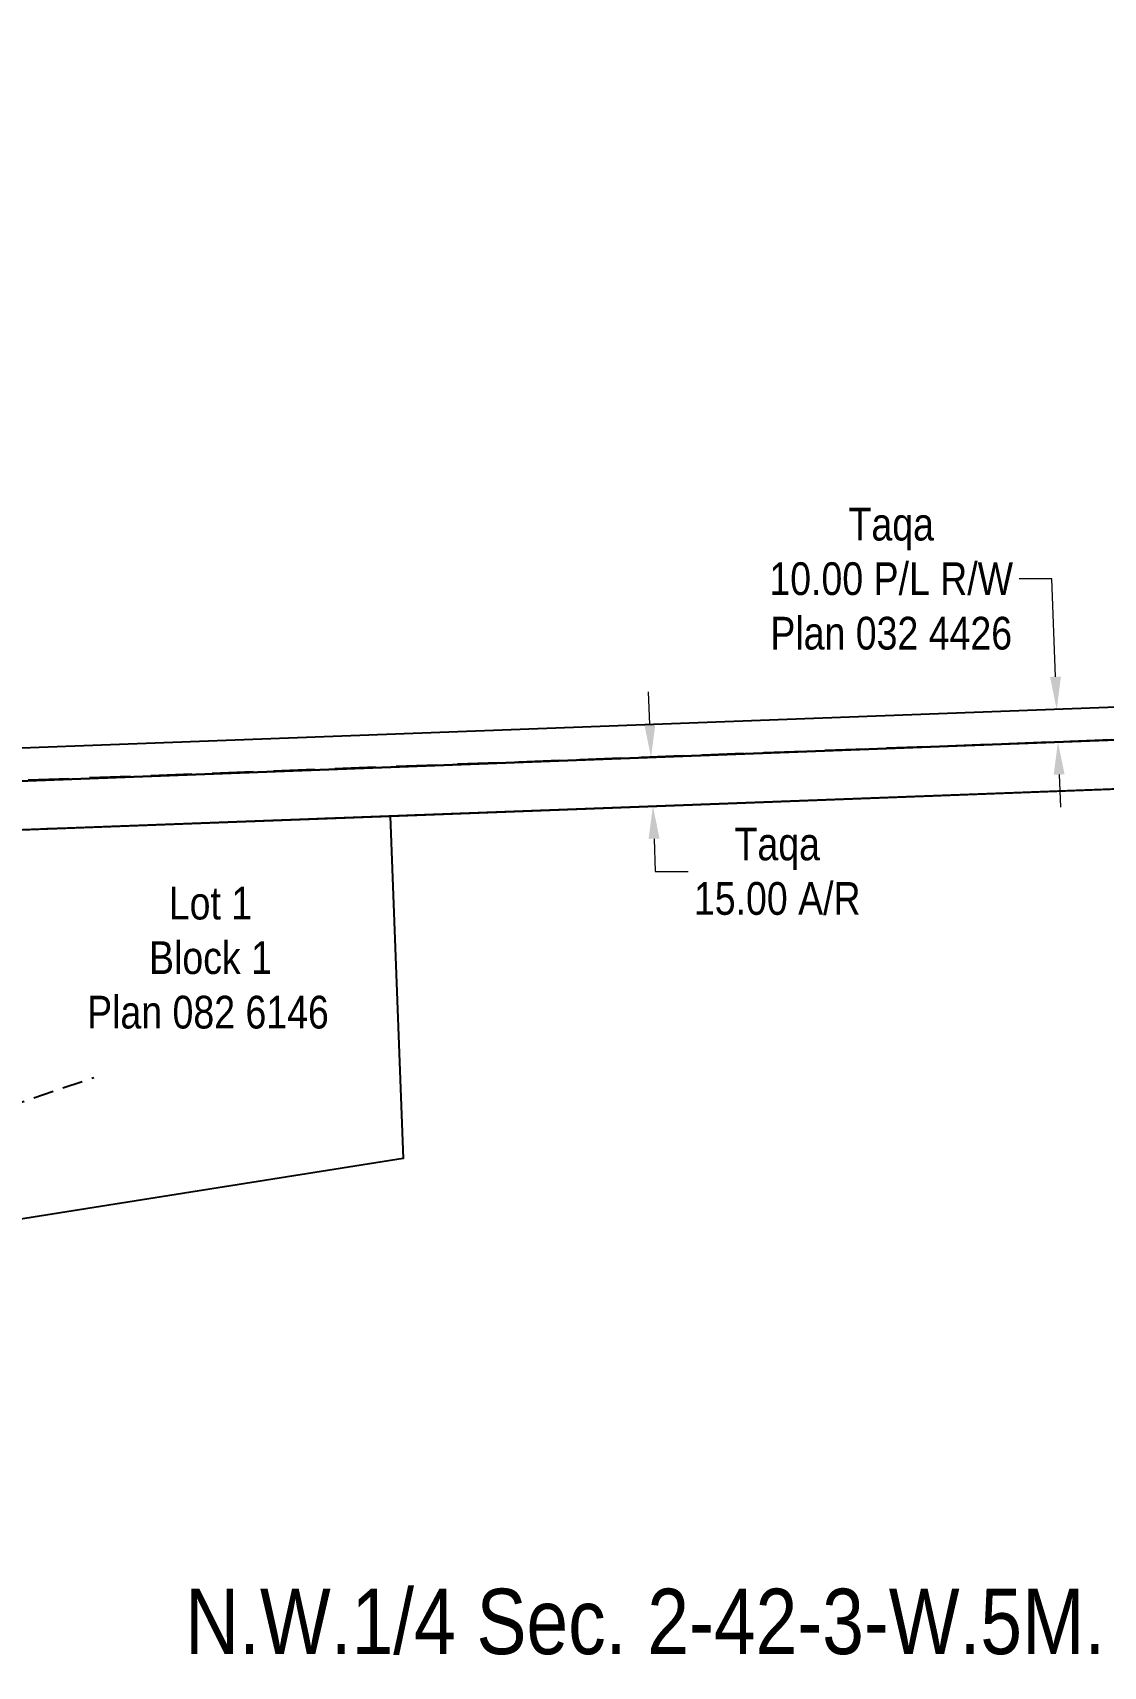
# Model space of a CAD drawing. Extents: x 675519 to 688669, y 5804595 to 5836613.
# Drawn here: x 680567 to 680894.3, y 5830411.4 to 5830911 of the extents above; entities that cross this region are included whole.
import ezdxf
from ezdxf.enums import TextEntityAlignment as Align

# ---------------------------------------------------------------- set-up
doc = ezdxf.new("R2010")
doc.units = 0
doc.header["$LTSCALE"] = 5
doc.header["$PDMODE"] = 3
doc.header["$PDSIZE"] = 10
doc.linetypes.add('foc-ACCESSROAD', pattern=[3.75, 2.5, -1.25])
doc.linetypes.add('UG_PIPE', pattern=[1.875, 1.25, -0.625])
doc.layers.get('Defpoints').update_dxf_attribs({"color": 9})
for name, color, linetype in [('AS-PIPE-UG', 44, 'UG_PIPE'), ('AS-ROADS', 254, 'Continuous'), ('C-SYMBOL', 7, 'Continuous'), ('F-AR', 190, 'foc-ACCESSROAD'), ('F-RW', 190, 'Continuous'), ('L-SEC', 7, 'Continuous'), ('L-TITLEDB', 4, 'Continuous'), ('L-TITLEDB-T', 4, 'Continuous')]:
    doc.layers.add(name, color=color, linetype=linetype)
doc.layers.add('F-AR-T', color=190, linetype='Continuous', lineweight=9)
doc.layers.add('F-RW-T', color=190, linetype='Continuous', lineweight=9)
doc.styles.add('175L', font='ARIALN.TTF', dxfattribs={"height": 20})
doc.styles.add('80CG', font='ARIALN.TTF', dxfattribs={"height": 10})
doc.dimstyles.new('Compass 5 000', dxfattribs={"dimscale": 5, "dimtxt": 9, "dimasz": 2, "dimexe": 0.2, "dimexo": 0.0625, "dimgap": 0.5, "dimtad": 0, "dimtih": 1, "dimtoh": 1, "dimzin": 0, "dimdsep": 46, "dimtxsty": '80CG', "dimcen": 0.1, "dimse1": 1, "dimse2": 1, "dimclrd": 256, "dimclrt": 256, "dimaunit": 1, "dimadec": 4, "dimazin": 0, "dimtfac": 0.06, "dimtofl": 0, "dimtmove": 0, "dimatfit": 1, "dimfxl": 0.2, "dimtolj": 1, "dimtzin": 0, "dimlwd": -1, "dimarcsym": 0})

# ---------------------------------------------------------------- blocks, each defined once
blk = doc.blocks.new('*D893')
at = {"layer": 'Defpoints', "color": 0, "transparency": 16777216}
for p in [(680779.16, 5830690.22), (680779.71, 5830675.33), (680756.59, 5830674.47)]:
    blk.add_point(p, dxfattribs=at)
at = {"layer": 'F-AR-T', "transparency": 16777216}
for p, q in [((680755.66, 5830699.36), (680755.29, 5830709.35)), ((680756.97, 5830664.48), (680757.34, 5830654.48)), ((680757.34, 5830654.48), (680767.34, 5830654.48))]:
    blk.add_line(p, q, dxfattribs=at)
for points in [[(680757.33, 5830699.42), (680754, 5830699.29), (680756.04, 5830689.36)], [(680758.63, 5830664.54), (680755.3, 5830664.41), (680756.59, 5830674.47)]]:
    blk.add_solid(points, dxfattribs=at)
at = {"layer": 'F-AR-T', "transparency": 16777216, "insert": (680794.62, 5830654.48), "char_height": 10, "attachment_point": 5, "style": '80CG'}
blk.add_mtext('\\A1;Taqa\\P15.00 A/R', dxfattribs=at)
blk = doc.blocks.new('*D922')
at = {"layer": 'Defpoints', "color": 0, "transparency": 16777216}
for p in [(680879.23, 5830703.99), (680880.05, 5830704.02), (680879.6, 5830694.04)]:
    blk.add_point(p, dxfattribs=at)
at = {"layer": 'F-RW-T', "transparency": 16777216}
for p, q in [((680878.55, 5830743.93), (680868.55, 5830743.93)), ((680879.67, 5830714.01), (680878.55, 5830743.93)), ((680880.8, 5830684.07), (680881.17, 5830674.08))]:
    blk.add_line(p, q, dxfattribs=at)
for points in [[(680881.34, 5830714.07), (680878.01, 5830713.95), (680880.05, 5830704.02)], [(680882.46, 5830684.14), (680879.13, 5830684.01), (680880.42, 5830694.07)]]:
    blk.add_solid(points, dxfattribs=at)
at = {"layer": 'F-RW-T', "transparency": 16777216, "insert": (680829.46, 5830743.93), "char_height": 10, "attachment_point": 5, "style": '80CG'}
blk.add_mtext('\\A1;Taqa\\P10.00 P/L R/W\\PPlan 032 4426', dxfattribs=at)

msp = doc.modelspace()

# ---------------------------------------------------------------- hatches: boundary and pattern name
at = {"layer": 'AS-ROADS'}
h = msp.add_hatch(color=256, dxfattribs=at)
h.dxf.hatch_style = 1
h.paths.add_polyline_path([(682678.285, 5832378.284), (682679.237, 5832371.44), (682678.476, 5832368.778), (682676.859, 5832365.926), (682687.322, 5832365.831), (682684.183, 5832370.964), (682682.661, 5832374.577), (682682.566, 5832377.333), (682682.566, 5832379.045)], flags=16)
h.paths.add_polyline_path([(681464.565, 5832333.37), (681471.954, 5832333.222), (681472.545, 5832327.019), (681474.319, 5832324.36), (681475.206, 5832323.326), (681461.314, 5832321.997), (681462.939, 5832325.394), (681463.974, 5832328.2), (681464.252, 5832330.272), (681464.542, 5832331.722)], flags=16)
h.paths.add_polyline_path([(681048.14, 5832317.983), (681052.253, 5832311.083), (681052.694, 5832307.12), (681062.388, 5832306.826), (681060.185, 5832312.404), (681056.954, 5832317.249), (681056.66, 5832320.038)], flags=16)
edge = h.paths.add_edge_path()
edge.add_line((683515.178, 5832287.041), (683508.934, 5832397.566))
edge.add_line((677284.424, 5825051.076), (677268.886, 5825051.076))

# ---------------------------------------------------------------- linework, layer by layer
at = {"layer": 'AS-PIPE-UG', "flags": 128}
msp.add_lwpolyline([(680323.456, 5832035.971), (680349.922, 5830758.552), (680364.994, 5830751.72), (680455.932, 5830753.976), (680475.484, 5830755.813), (680486.105, 5830745.226), (680479.891, 5830732.844), (680481.365, 5830661.184), (680510.232, 5830664.358), (680521.578, 5830569.654), (680585.738, 5830591.493)], dxfattribs=at)
at = {"layer": 'F-AR', "flags": 128}
for points in [[(681033.763, 5830684.762), (681031.645, 5830686.73), (681044.118, 5830700.158), (680308.496, 5830672.784)], [(680309.054, 5830657.797), (681033.762, 5830684.764)]]:
    msp.add_lwpolyline(points, dxfattribs=at)
at = {"layer": 'F-RW', "flags": 128}
for points in [[(681224.081, 5830894.085), (681142.155, 5830805.932), (681127.728, 5830790.409), (681053.564, 5830710.536), (680533.56, 5830691.003), (680508.139, 5830690.048), (680328.261, 5830683.474), (680328.386, 5830678.479)], [(681224.609, 5830879.988), (681142.68, 5830791.879), (681058.023, 5830700.7), (680508.513, 5830680.058), (680508.325, 5830685.053), (680328.386, 5830678.479), (680329.152, 5830658.525), (680676.312, 5830671.356), (681064.787, 5830685.947), (681143.472, 5830770.606), (681225.404, 5830858.771)], [(680328.386, 5830678.479), (680508.325, 5830685.053), (680508.513, 5830680.058), (681058.023, 5830700.7), (681142.68, 5830791.879), (681224.609, 5830879.988)]]:
    msp.add_lwpolyline(points, dxfattribs=at)
at = {"layer": 'L-SEC', "flags": 128}
msp.add_lwpolyline([(680329.152, 5830658.525), (681131.725, 5830688.462)], dxfattribs=at)
at = {"layer": 'L-TITLEDB', "flags": 128}
msp.add_lwpolyline([(680676.312, 5830671.356), (680680.246, 5830566.731), (680438.549, 5830528.335), (680443.189, 5830452.779), (680336.972, 5830448.852), (680329.152, 5830658.525)], close=True, dxfattribs=at)

# ---------------------------------------------------------------- texts
at = {"layer": 'C-SYMBOL', "color": 3, "style": '175L'}
msp.add_text('N.W.1/4 Sec. 2-42-3-W.5M.', height=19.99752, dxfattribs=at).set_placement((680754.244, 5830409.118), align=Align.BOTTOM_CENTER)

# ---------------------------------------------------------------- dimensions: what is measured, and where the dimension line sits
at = {"layer": 'F-AR-T'}
dim = msp.add_aligned_dim(p1=(680779.155, 5830690.225), p2=(680779.711, 5830675.332), distance=-23.134, text='Taqa\\P15.00 A/R', dimstyle='Compass 5 000', dxfattribs=at)
dim.commit()
dim.dimension.update_dxf_attribs({"geometry": '*D893', "text_midpoint": (680794.62, 5830654.483)})
at = {"layer": 'F-RW-T'}
dim = msp.add_linear_dim(base=(680880.048, 5830704.018), p1=(680879.599, 5830694.036), p2=(680879.225, 5830703.987), angle=92.15116, text='Taqa\\P10.00 P/L R/W\\PPlan 032 4426', dimstyle='Compass 5 000', dxfattribs=at)
dim.commit()
dim.dimension.update_dxf_attribs({"geometry": '*D922', "text_midpoint": (680829.463, 5830743.927), "dimtype": 161})

# ---------------------------------------------------------------- next in the draw order: texts
at = {"layer": 'L-TITLEDB-T', "insert": (680583.154, 5830649.78), "char_height": 10, "attachment_point": 1, "style": '175L', "bg_fill": 3, "box_fill_scale": 1.2, "bg_fill_color": 256, "bg_fill_transparency": 0}
msp.add_mtext_dynamic_manual_height_columns('\\pi25.452;Lot 1\\P\\pi19.422;Block 1\\P\\pi0.48997;Plan 082 6146', width=73.44925, gutter_width=100, heights=[0], dxfattribs=at)

doc.saveas('drawing.dxf')
